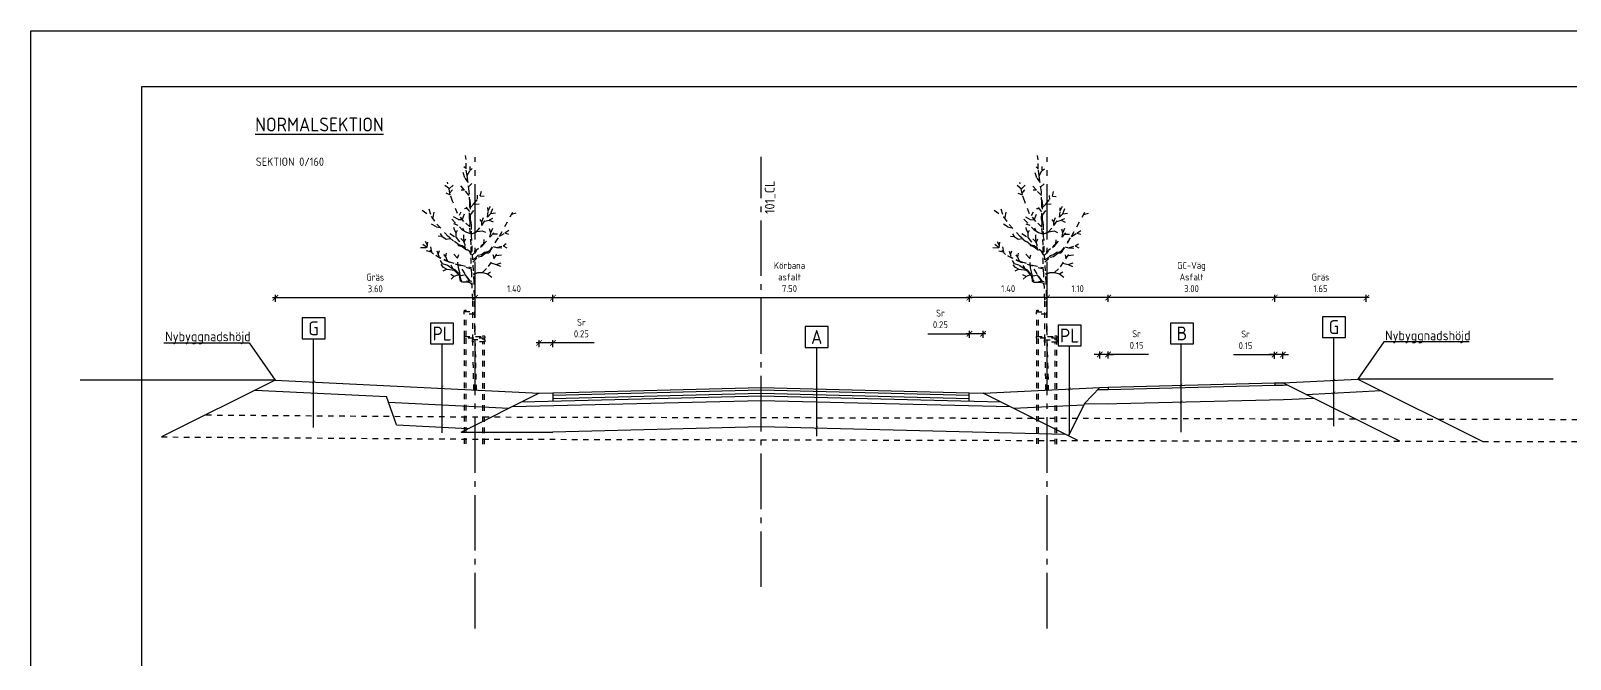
# Model space of a CAD drawing. Header units: metres. Extents: x -15 to 360, y -10 to 97.
# Drawn here: x 263.33 to 291.06, y 85.69 to 97 of the extents above; entities that cross this region are included whole.
import ezdxf
from ezdxf.enums import TextEntityAlignment as Align

# ---------------------------------------------------------------- set-up
doc = ezdxf.new("R2010")
doc.units = ezdxf.units.M
doc.header["$LTSCALE"] = 0.05
doc.header["$MEASUREMENT"] = 0
for name, pattern in [('AA_DASHED_1', [2, 1, -1]), ('CENTRUMLINJE', [27, 20, -3, 1, -3]), ('DASHED_2', [3, 2, -1])]:
    doc.linetypes.add(name, pattern=pattern)
doc.layers.get('0').update_dxf_attribs({"linetype": 'CONTINUOUS'})
doc.layers.get('DEFPOINTS').update_dxf_attribs({"color": 5, "linetype": 'CONTINUOUS'})
for name, color, linetype in [('04_bakgrund', 9, 'AA_DASHED_1'), ('04_mått', 4, 'CONTINUOUS'), ('04_txt', 1, 'CONTINUOUS'), ('04_öb-typ', 1, 'CONTINUOUS'), ('M-37-CL_Txt', 1, 'CONTINUOUS'), ('M-37-Mark', 9, 'DASHED_2'), ('M-37-OB_B1', 4, 'CONTINUOUS'), ('M-37-OB_B2', 4, 'CONTINUOUS'), ('M-37-OB_Bi1', 4, 'CONTINUOUS'), ('M-37-OB_Bi2', 4, 'CONTINUOUS'), ('M-37-OB_F1', 4, 'CONTINUOUS'), ('M-37-OB_F2', 4, 'CONTINUOUS'), ('M-37-SektNr', 3, 'CONTINUOUS'), ('M-37-Vag-Overyta', 3, 'CONTINUOUS'), ('M-37-Vag-Slitlager', 4, 'CONTINUOUS'), ('M-378B', 7, 'CENTRUMLINJE')]:
    doc.layers.add(name, color=color, linetype=linetype)
doc.styles.add('ISO', font='iso.shx')
doc.styles.add('P_ISO_30', font='ISO', dxfattribs={"height": 3})
doc.dimstyles.new('BH90$0', dxfattribs={"dimscale": 0.05, "dimtxt": 2.5, "dimasz": 2, "dimexe": 1, "dimexo": 5, "dimgap": 2, "dimtad": 1, "dimzin": 0, "dimdsep": 46, "dimtxsty": 'ISO', "dimblk1": 'ARCHTICK', "dimblk2": 'ARCHTICK', "dimsah": 1, "dimcen": 1.5, "dimdle": 1, "dimadec": 0, "dimazin": 0, "dimtfac": 1, "dimtix": 1, "dimtmove": 0, "dimatfit": 3, "dimfxl": 1.5, "dimfxlon": 1, "dimtolj": 1, "dimtzin": 0, "dimarcsym": 0})

# ---------------------------------------------------------------- blocks, each defined once
blk = doc.blocks.new('_H-NSEK')
at = {"color": 0, "linetype": 'ByBlock'}
blk.add_lwpolyline([(0.207, 0.187), (-0.207, 0.187), (-0.207, -0.187), (0.207, -0.187)], close=True, dxfattribs=at)
at = {"color": 0, "linetype": 'ByBlock', "style": 'ISO'}
blk.add_attdef('N', text='', height=0.25, rotation=180, dxfattribs=at).set_placement((0, 0), align=Align.MIDDLE_CENTER)
blk = doc.blocks.new('_ARCHTICK')
at = {"color": 0, "linetype": 'ByBlock', "const_width": 0.15}
blk.add_lwpolyline([(-0.5, -0.5), (0.5, 0.5)], dxfattribs=at)
blk = doc.blocks.new('*D106')
at = {"layer": '04_mått', "color": 0, "lineweight": -2}
for p, q in [((272.689, 92.2), (280.289, 92.2)), ((272.739, 92.125), (272.739, 92.25)), ((280.239, 92.125), (280.239, 92.25))]:
    blk.add_line(p, q, dxfattribs=at)
at = {"layer": 'DEFPOINTS', "color": 0}
for p in [(280.239, 92.2), (272.739, 90.486), (280.239, 90.486)]:
    blk.add_point(p, dxfattribs=at)
at = {"layer": '04_mått', "color": 0, "lineweight": -2, "xscale": 0.1, "yscale": 0.1, "zscale": 0.1, "rotation": 180}
blk.add_blockref('_ARCHTICK', (272.739, 92.2), dxfattribs=at)
at = {"layer": '04_mått', "color": 0, "lineweight": -2, "xscale": 0.1, "yscale": 0.1, "zscale": 0.1}
blk.add_blockref('_ARCHTICK', (280.239, 92.2), dxfattribs=at)
at = {"layer": '04_mått', "color": 0, "insert": (276.999, 92.571), "char_height": 0.125, "attachment_point": 5, "style": 'ISO'}
blk.add_mtext('\\A1;Körbana\\Pasfalt\\P7.50', dxfattribs=at)
blk = doc.blocks.new('*D107')
at = {"layer": '04_mått', "color": 0, "lineweight": -2}
for p, q in [((285.79, 92.2), (282.69, 92.2)), ((282.74, 92.125), (282.74, 92.25)), ((285.74, 92.125), (285.74, 92.25))]:
    blk.add_line(p, q, dxfattribs=at)
at = {"layer": 'DEFPOINTS', "color": 0}
for p in [(282.74, 92.2), (282.74, 90.531), (285.74, 90.576)]:
    blk.add_point(p, dxfattribs=at)
at = {"layer": '04_mått', "color": 0, "lineweight": -2, "xscale": 0.1, "yscale": 0.1, "zscale": 0.1, "rotation": 180}
blk.add_blockref('_ARCHTICK', (282.74, 92.2), dxfattribs=at)
at = {"layer": '04_mått', "color": 0, "lineweight": -2, "xscale": 0.1, "yscale": 0.1, "zscale": 0.1}
blk.add_blockref('_ARCHTICK', (285.74, 92.2), dxfattribs=at)
at = {"layer": '04_mått', "color": 0, "insert": (284.24, 92.571), "char_height": 0.125, "attachment_point": 5, "style": 'ISO'}
blk.add_mtext('\\A1;GC-Väg\\PAsfalt\\P3.00', dxfattribs=at)
blk = doc.blocks.new('*D108')
at = {"layer": '04_mått', "color": 0, "lineweight": -2}
for p, q in [((287.439, 92.2), (285.689, 92.2)), ((285.739, 92.125), (285.739, 92.25)), ((287.389, 92.125), (287.389, 92.25))]:
    blk.add_line(p, q, dxfattribs=at)
at = {"layer": 'DEFPOINTS', "color": 0}
for p in [(285.739, 92.2), (287.389, 90.74), (285.739, 90.664)]:
    blk.add_point(p, dxfattribs=at)
at = {"layer": '04_mått', "color": 0, "lineweight": -2, "xscale": 0.1, "yscale": 0.1, "zscale": 0.1, "rotation": 180}
blk.add_blockref('_ARCHTICK', (285.739, 92.2), dxfattribs=at)
at = {"layer": '04_mått', "color": 0, "lineweight": -2, "xscale": 0.1, "yscale": 0.1, "zscale": 0.1}
blk.add_blockref('_ARCHTICK', (287.389, 92.2), dxfattribs=at)
at = {"layer": '04_mått', "color": 0, "insert": (286.564, 92.466), "char_height": 0.125, "attachment_point": 5, "style": 'ISO'}
blk.add_mtext('\\A1;Gräs\\P1.65', dxfattribs=at)
blk = doc.blocks.new('*D109')
at = {"layer": '04_mått', "color": 0, "lineweight": -2}
for p, q in [((271.387, 92.198), (267.689, 92.198)), ((267.739, 92.123), (267.739, 92.248)), ((271.337, 92.123), (271.337, 92.248))]:
    blk.add_line(p, q, dxfattribs=at)
at = {"layer": 'DEFPOINTS', "color": 0}
for p in [(267.739, 92.198), (267.739, 90.6), (271.337, 90.624)]:
    blk.add_point(p, dxfattribs=at)
at = {"layer": '04_mått', "color": 0, "lineweight": -2, "xscale": 0.1, "yscale": 0.1, "zscale": 0.1, "rotation": 180}
blk.add_blockref('_ARCHTICK', (267.739, 92.198), dxfattribs=at)
at = {"layer": '04_mått', "color": 0, "lineweight": -2, "xscale": 0.1, "yscale": 0.1, "zscale": 0.1}
blk.add_blockref('_ARCHTICK', (271.337, 92.198), dxfattribs=at)
at = {"layer": '04_mått', "color": 0, "insert": (269.538, 92.464), "char_height": 0.125, "attachment_point": 5, "style": 'ISO'}
blk.add_mtext('\\A1;Gräs\\P3.60', dxfattribs=at)
blk = doc.blocks.new('_NYPLANTERAT_TRAD_2')
for points in [[(-0.121, 3.859), (-0.14, 3.979), (-0.14, 4.147), (-0.151, 4.221)], [(-0.2, 3.918), (-0.164, 3.814), (-0.104, 3.735)], [(-0.14, 3.984), (-0.178, 4.018)], [(0.049, -0.01), (0.019, 1.098), (0.005, 1.944), (-0.029, 2.491), (-0.034, 2.708), (-0.044, 2.756), (-0.044, 2.887), (-0.044, 2.993), (-0.063, 3.056), (-0.058, 3.327), (-0.082, 3.574), (-0.121, 3.859), (-0.068, 3.951), (-0.068, 4.024)], [(-0.068, 3.951), (-0.028, 3.984)], [(-0.52, 3.686), (-0.44, 3.623)], [(-0.073, 2.935), (-0.179, 3.033), (-0.296, 3.175), (-0.382, 3.395), (-0.382, 3.395), (-0.424, 3.514), (-0.472, 3.738)], [(-0.373, 3.688), (-0.44, 3.623)], [(-0.073, 3.371), (-0.082, 3.501), (-0.169, 3.596), (-0.241, 3.678)], [(-0.094, 3.658), (-0.034, 3.715)], [(-0.506, 3.547), (-0.424, 3.514)], [(-0.387, 3.603), (-0.434, 3.547)], [(-0.169, 3.596), (-0.227, 3.596)], [(0, 0), (-0.019, 0.899), (-0.019, 1.63), (-0.039, 2.075), (-0.048, 2.278), (-0.048, 2.611), (-0.073, 2.935), (-0.068, 3.022), (-0.077, 3.085), (-0.073, 3.371)], [(-0.059, 3.284), (-0.004, 3.344)], [(-0.004, 3.344), (0.116, 3.492), (0.139, 3.577)], [(-0.004, 3.344), (0.12, 3.352)], [(0.068, 3.432), (0.065, 3.503)], [(0.116, 3.492), (0.187, 3.485)], [(-0.93, 3.236), (-0.765, 3.117)], [(-0.813, 3.26), (-0.765, 3.117), (-0.676, 2.995)], [(-0.72, 3.202), (-0.742, 3.086)], [(-0.399, 3.075), (-0.209, 2.884), (-0.133, 2.837), (-0.063, 2.813)], [(-0.37, 3.121), (-0.274, 3.065), (-0.209, 3.069)], [(-0.232, 3.202), (-0.265, 3.137)], [(-0.173, 3.163), (-0.209, 3.069)], [(-0.118, 3.265), (-0.171, 3.262)], [(-0.075, 3.209), (-0.163, 3.322)], [(-0.061, 3.151), (0.014, 3.25)], [(-0.044, 2.811), (0.042, 2.841), (0.145, 2.96), (0.244, 3.111), (0.258, 3.225), (0.298, 3.308)], [(-0.021, 2.301), (0.079, 2.394), (0.137, 2.406), (0.221, 2.468), (0.266, 2.469), (0.28, 2.477), (0.46, 2.765), (0.75, 3.286)], [(0.145, 2.96), (0.145, 3.028), (0.115, 3.068)], [(0.145, 3.028), (0.175, 3.105)], [(0.194, 3.035), (0.276, 3.058), (0.346, 3.024)], [(0.244, 3.111), (0.304, 3.175), (0.389, 3.185)], [(0.258, 3.225), (0.254, 3.282)], [(0.336, 3.085), (0.276, 3.058)], [(0.304, 3.175), (0.342, 3.268)], [(0.682, 3.163), (0.765, 3.185)], [(-0.767, 2.99), (-0.674, 2.934), (-0.608, 2.921)], [(-0.045, 2.466), (-0.144, 2.543), (-0.211, 2.595), (-0.272, 2.61), (-0.461, 2.762), (-0.676, 2.995)], [(-0.604, 2.815), (-0.574, 2.765)], [(-0.433, 2.817), (-0.32, 2.743), (-0.211, 2.595)], [(-0.364, 2.993), (-0.291, 2.967)], [(-0.32, 2.829), (-0.35, 2.882), (-0.358, 2.926)], [(-0.32, 2.743), (-0.32, 2.829), (-0.294, 2.878)], [(-0.175, 2.863), (-0.198, 2.912)], [(-0.187, 2.793), (-0.187, 2.677), (-0.165, 2.618), (-0.17, 2.563)], [(-0.027, 2.431), (0.16, 2.604), (0.393, 2.869)], [(0.051, 2.851), (0.149, 2.865), (0.209, 2.839)], [(0.29, 2.752), (0.306, 2.829), (0.284, 2.898)], [(0.306, 2.829), (0.34, 2.912)], [(0.34, 2.809), (0.423, 2.807)], [(0.46, 2.765), (0.556, 2.825), (0.626, 2.805)], [(0.556, 2.825), (0.628, 2.873)], [(-0.043, 2.174), (-0.234, 2.231), (-0.445, 2.297), (-0.6, 2.367), (-0.726, 2.443), (-0.84, 2.562), (-0.968, 2.652)], [(-0.959, 2.565), (-0.84, 2.562)], [(-0.836, 2.604), (-0.871, 2.669)], [(-0.78, 2.578), (-0.762, 2.481), (-0.851, 2.503)], [(-0.84, 2.562), (-0.83, 2.67)], [(-0.665, 2.501), (-0.622, 2.389)], [(-0.641, 2.438), (-0.617, 2.508)], [(-0.64, 2.771), (-0.574, 2.765), (-0.501, 2.715), (-0.42, 2.726)], [(-0.44, 2.743), (-0.278, 2.601), (-0.213, 2.579), (-0.081, 2.48), (-0.046, 2.429)], [(-0.187, 2.677), (-0.234, 2.725)], [(-0.178, 2.653), (-0.147, 2.721)], [(0.199, 2.654), (0.085, 2.544), (-0.025, 2.457)], [(0.439, 2.74), (0.283, 2.505), (0.248, 2.484), (0.194, 2.474), (0.137, 2.432), (0.074, 2.417), (0.014, 2.362), (-0.009, 2.35), (-0.021, 2.343)], [(0.179, 2.626), (0.185, 2.706)], [(0.345, 2.58), (0.407, 2.562), (0.525, 2.594), (0.584, 2.634)], [(0.407, 2.562), (0.503, 2.556)], [(0.525, 2.594), (0.592, 2.56)], [(-0.684, 2.418), (-0.542, 2.351), (-0.454, 2.312), (-0.249, 2.251), (-0.092, 2.213), (-0.045, 2.204)], [(-0.272, 2.093), (-0.338, 2.163), (-0.399, 2.187), (-0.489, 2.248), (-0.564, 2.272), (-0.603, 2.331)], [(-0.482, 2.168), (-0.547, 2.204), (-0.591, 2.257)], [(-0.506, 2.393), (-0.538, 2.437)], [(-0.476, 2.322), (-0.506, 2.393), (-0.491, 2.463)], [(-0.37, 2.176), (-0.409, 2.245)], [(-0.292, 2.371), (-0.361, 2.447)], [(-0.292, 2.371), (-0.269, 2.437)], [(-0.034, 1.951), (-0.214, 1.961), (-0.229, 1.978), (-0.244, 2.053), (-0.251, 2.107), (-0.277, 2.199), (-0.292, 2.371)], [(-0.004, 2.08), (0.07, 2.114), (0.155, 2.114), (0.261, 2.219), (0.357, 2.36), (0.449, 2.491)], [(0.306, 2.286), (0.403, 2.258), (0.489, 2.288)], [(0.365, 2.371), (0.35, 2.432)], [(0.399, 2.42), (0.503, 2.433)], [(0.403, 2.258), (0.477, 2.226)], [(-0.03, 1.89), (-0.052, 1.923), (-0.106, 1.937), (-0.213, 1.938), (-0.242, 1.955), (-0.244, 1.989), (-0.261, 2.057), (-0.322, 2.126), (-0.356, 2.15), (-0.392, 2.156), (-0.501, 2.17), (-0.557, 2.139)], [(-0.081, 1.954), (-0.115, 2.02), (-0.151, 2.071), (-0.226, 2.053), (-0.295, 2.068), (-0.358, 2.042), (-0.413, 2.076)], [(-0.358, 2.042), (-0.411, 1.995)], [(-0.062, 1.954), (-0.158, 2.09), (-0.236, 2.211)], [(-0.005, 2.096), (0.07, 2.114)], [(0.155, 2.114), (0.246, 2.092), (0.302, 2.128)], [(0.246, 2.092), (0.33, 2.026)]]:
    blk.add_lwpolyline(points)
blk = doc.blocks.new('*D110')
at = {"layer": '04_mått', "color": 0, "lineweight": -2}
for p, q in [((281.689, 92.2), (280.189, 92.2)), ((280.239, 92.125), (280.239, 92.25)), ((281.639, 92.125), (281.639, 92.25))]:
    blk.add_line(p, q, dxfattribs=at)
at = {"layer": 'DEFPOINTS', "color": 0}
for p in [(280.239, 92.2), (281.639, 91.515), (280.239, 90.861)]:
    blk.add_point(p, dxfattribs=at)
at = {"layer": '04_mått', "color": 0, "lineweight": -2, "xscale": 0.1, "yscale": 0.1, "zscale": 0.1, "rotation": 180}
blk.add_blockref('_ARCHTICK', (280.239, 92.2), dxfattribs=at)
at = {"layer": '04_mått', "color": 0, "lineweight": -2, "xscale": 0.1, "yscale": 0.1, "zscale": 0.1}
blk.add_blockref('_ARCHTICK', (281.639, 92.2), dxfattribs=at)
at = {"layer": '04_mått', "color": 0, "insert": (280.939, 92.362), "char_height": 0.125, "attachment_point": 5, "style": 'ISO'}
blk.add_mtext('\\A1;1.40', dxfattribs=at)
blk = doc.blocks.new('*D111')
at = {"layer": '04_mått', "color": 0, "lineweight": -2}
for p, q in [((272.787, 92.198), (271.287, 92.198)), ((271.337, 92.123), (271.337, 92.248)), ((272.737, 92.123), (272.737, 92.248))]:
    blk.add_line(p, q, dxfattribs=at)
at = {"layer": 'DEFPOINTS', "color": 0}
for p in [(271.337, 92.198), (272.737, 91.513), (271.337, 90.859)]:
    blk.add_point(p, dxfattribs=at)
at = {"layer": '04_mått', "color": 0, "lineweight": -2, "xscale": 0.1, "yscale": 0.1, "zscale": 0.1, "rotation": 180}
blk.add_blockref('_ARCHTICK', (271.337, 92.198), dxfattribs=at)
at = {"layer": '04_mått', "color": 0, "lineweight": -2, "xscale": 0.1, "yscale": 0.1, "zscale": 0.1}
blk.add_blockref('_ARCHTICK', (272.737, 92.198), dxfattribs=at)
at = {"layer": '04_mått', "color": 0, "insert": (272.037, 92.36), "char_height": 0.125, "attachment_point": 5, "style": 'ISO'}
blk.add_mtext('\\A1;1.40', dxfattribs=at)
blk = doc.blocks.new('*D112')
at = {"layer": '04_mått', "color": 0, "lineweight": -2}
for p, q in [((272.787, 91.385), (272.438, 91.385)), ((272.488, 91.31), (272.488, 91.435)), ((272.737, 91.31), (272.737, 91.435)), ((273.48, 91.385), (272.737, 91.385))]:
    blk.add_line(p, q, dxfattribs=at)
at = {"layer": 'DEFPOINTS', "color": 0}
for p in [(272.488, 91.385), (272.488, 90.48), (272.737, 90.486)]:
    blk.add_point(p, dxfattribs=at)
at = {"layer": '04_mått', "color": 0, "lineweight": -2, "xscale": 0.1, "yscale": 0.1, "zscale": 0.1, "rotation": 180}
blk.add_blockref('_ARCHTICK', (272.488, 91.385), dxfattribs=at)
at = {"layer": '04_mått', "color": 0, "lineweight": -2, "xscale": 0.1, "yscale": 0.1, "zscale": 0.1}
blk.add_blockref('_ARCHTICK', (272.737, 91.385), dxfattribs=at)
at = {"layer": '04_mått', "color": 0, "insert": (273.25, 91.652), "char_height": 0.125, "attachment_point": 5, "style": 'ISO'}
blk.add_mtext('\\A1;Sr\\P0.25', dxfattribs=at)
blk = doc.blocks.new('*D113')
at = {"layer": '04_mått', "color": 0, "lineweight": -2}
for p, q in [((279.488, 91.55), (280.239, 91.55)), ((280.537, 91.55), (280.189, 91.55)), ((280.239, 91.475), (280.239, 91.6)), ((280.487, 91.475), (280.487, 91.6))]:
    blk.add_line(p, q, dxfattribs=at)
at = {"layer": 'DEFPOINTS', "color": 0}
for p in [(280.239, 91.55), (280.239, 90.486), (280.487, 90.48)]:
    blk.add_point(p, dxfattribs=at)
at = {"layer": '04_mått', "color": 0, "lineweight": -2, "xscale": 0.1, "yscale": 0.1, "zscale": 0.1, "rotation": 180}
blk.add_blockref('_ARCHTICK', (280.239, 91.55), dxfattribs=at)
at = {"layer": '04_mått', "color": 0, "lineweight": -2, "xscale": 0.1, "yscale": 0.1, "zscale": 0.1}
blk.add_blockref('_ARCHTICK', (280.487, 91.55), dxfattribs=at)
at = {"layer": '04_mått', "color": 0, "insert": (279.717, 91.817), "char_height": 0.125, "attachment_point": 5, "style": 'ISO'}
blk.add_mtext('\\A1;Sr\\P0.25', dxfattribs=at)
blk = doc.blocks.new('*D114')
at = {"layer": '04_mått', "color": 0, "lineweight": -2}
for p, q in [((282.79, 92.2), (281.589, 92.2)), ((281.639, 92.125), (281.639, 92.25)), ((282.74, 92.2), (282.74, 92.25))]:
    blk.add_line(p, q, dxfattribs=at)
at = {"layer": 'DEFPOINTS', "color": 0}
for p in [(281.639, 92.2), (282.74, 92.101), (281.639, 90.861)]:
    blk.add_point(p, dxfattribs=at)
at = {"layer": '04_mått', "color": 0, "lineweight": -2, "xscale": 0.1, "yscale": 0.1, "zscale": 0.1, "rotation": 180}
blk.add_blockref('_ARCHTICK', (281.639, 92.2), dxfattribs=at)
at = {"layer": '04_mått', "color": 0, "lineweight": -2, "xscale": 0.1, "yscale": 0.1, "zscale": 0.1}
blk.add_blockref('_ARCHTICK', (282.74, 92.2), dxfattribs=at)
at = {"layer": '04_mått', "color": 0, "insert": (282.19, 92.362), "char_height": 0.125, "attachment_point": 5, "style": 'ISO'}
blk.add_mtext('\\A1;1.10', dxfattribs=at)
blk = doc.blocks.new('*D115')
at = {"layer": '04_mått', "color": 0, "lineweight": -2}
for p, q in [((282.587, 91.103), (282.587, 91.228)), ((282.737, 91.103), (282.737, 91.228)), ((282.587, 91.178), (282.487, 91.178)), ((282.737, 91.178), (282.587, 91.178)), ((282.737, 91.178), (282.587, 91.178)), ((282.737, 91.178), (282.837, 91.178)), ((283.467, 91.178), (282.737, 91.178))]:
    blk.add_line(p, q, dxfattribs=at)
at = {"layer": 'DEFPOINTS', "color": 0}
for p in [(282.587, 91.178), (282.587, 90.108), (282.737, 90.108)]:
    blk.add_point(p, dxfattribs=at)
at = {"layer": '04_mått', "color": 0, "lineweight": -2, "xscale": 0.1, "yscale": 0.1, "zscale": 0.1}
blk.add_blockref('_ARCHTICK', (282.587, 91.178), dxfattribs=at)
at = {"layer": '04_mått', "color": 0, "lineweight": -2, "xscale": 0.1, "yscale": 0.1, "zscale": 0.1, "rotation": 180}
blk.add_blockref('_ARCHTICK', (282.737, 91.178), dxfattribs=at)
at = {"layer": '04_mått', "color": 0, "insert": (283.251, 91.445), "char_height": 0.125, "attachment_point": 5, "style": 'ISO'}
blk.add_mtext('\\A1;Sr\\P0.15', dxfattribs=at)
blk = doc.blocks.new('*D116')
at = {"layer": '04_mått', "color": 0, "lineweight": -2}
for p, q in [((284.998, 91.174), (285.737, 91.174)), ((285.737, 91.174), (285.637, 91.174)), ((285.737, 91.099), (285.737, 91.224)), ((285.887, 91.174), (285.737, 91.174)), ((285.887, 91.174), (285.737, 91.174)), ((285.887, 91.099), (285.887, 91.224)), ((285.887, 91.174), (285.987, 91.174))]:
    blk.add_line(p, q, dxfattribs=at)
at = {"layer": 'DEFPOINTS', "color": 0}
for p in [(285.737, 91.174), (285.737, 90.103), (285.887, 90.103)]:
    blk.add_point(p, dxfattribs=at)
at = {"layer": '04_mått', "color": 0, "lineweight": -2, "xscale": 0.1, "yscale": 0.1, "zscale": 0.1}
blk.add_blockref('_ARCHTICK', (285.737, 91.174), dxfattribs=at)
at = {"layer": '04_mått', "color": 0, "lineweight": -2, "xscale": 0.1, "yscale": 0.1, "zscale": 0.1, "rotation": 180}
blk.add_blockref('_ARCHTICK', (285.887, 91.174), dxfattribs=at)
at = {"layer": '04_mått', "color": 0, "insert": (285.214, 91.44), "char_height": 0.125, "attachment_point": 5, "style": 'ISO'}
blk.add_mtext('\\A1;Sr\\P0.15', dxfattribs=at)

msp = doc.modelspace()

# ---------------------------------------------------------------- linework, layer by layer
at = {"layer": '04_bakgrund'}
for p, q in [((271.148, 91.974), (271.178, 91.974)), ((271.148, 91.948), (271.148, 91.974)), ((271.148, 91.503), (271.148, 91.905)), ((271.178, 91.948), (271.178, 91.974)), ((271.178, 91.503), (271.178, 91.905)), ((281.452, 91.972), (281.482, 91.972)), ((281.452, 91.946), (281.452, 91.972)), ((281.452, 91.5), (281.452, 91.903)), ((281.482, 91.946), (281.482, 91.972)), ((281.482, 91.5), (281.482, 91.903)), ((271.478, 91.513), (271.508, 91.513)), ((271.478, 91.503), (271.478, 91.513)), ((271.508, 91.503), (271.508, 91.513)), ((281.782, 91.511), (281.812, 91.511)), ((281.782, 91.5), (281.782, 91.511)), ((281.812, 91.5), (281.812, 91.511)), ((271.148, 89.57), (271.148, 91.473)), ((271.178, 89.569), (271.178, 91.473)), ((271.478, 91.444), (271.478, 91.473)), ((271.478, 89.562), (271.478, 91.402)), ((271.508, 91.444), (271.508, 91.473)), ((271.508, 89.561), (271.508, 91.402)), ((281.452, 89.568), (281.452, 91.471)), ((281.482, 89.567), (281.482, 91.471)), ((281.782, 91.442), (281.782, 91.471)), ((281.782, 89.56), (281.782, 91.399)), ((281.812, 91.442), (281.812, 91.471)), ((281.812, 89.559), (281.812, 91.399))]:
    msp.add_line(p, q, dxfattribs=at)
for points in [[(271.142, 91.948), (271.328, 91.948), (271.328, 91.905), (271.142, 91.905)], [(281.447, 91.946), (281.632, 91.945), (281.633, 91.903), (281.447, 91.903)], [(271.144, 91.503), (271.511, 91.503), (271.511, 91.473), (271.144, 91.473)], [(271.288, 91.444), (271.513, 91.444), (271.513, 91.402), (271.288, 91.402)], [(281.448, 91.5), (281.816, 91.5), (281.816, 91.471), (281.448, 91.471)], [(281.593, 91.442), (281.817, 91.442), (281.817, 91.399), (281.593, 91.399)]]:
    msp.add_lwpolyline(points, close=True, dxfattribs=at)
at = {"layer": '04_öb-typ'}
for p, q in [((268.426, 89.861), (268.426, 91.46)), ((270.743, 89.768), (270.743, 91.366)), ((277.489, 89.705), (277.489, 91.303)), ((282.044, 89.731), (282.044, 91.329)), ((284.053, 89.775), (284.053, 91.373)), ((286.806, 89.884), (286.806, 91.482))]:
    msp.add_line(p, q, dxfattribs=at)
at = {"layer": 'DEFPOINTS', "flags": 128}
for points in [[(263.333, 67.303), (263.333, 97.003), (305.383, 97.003), (305.383, 67.303)], [(265.333, 68.303), (265.333, 96.003), (304.383, 96.003), (304.383, 73.843), (299.383, 73.843), (299.383, 68.303)]]:
    msp.add_lwpolyline(points, close=True, dxfattribs=at)
at = {"layer": 'M-37-CL_Txt', "flags": 128}
for points in [[(265.731, 91.385), (267.268, 91.385), (267.737, 90.717)], [(289.244, 91.403), (287.707, 91.403), (287.238, 90.735)]]:
    msp.add_lwpolyline(points, dxfattribs=at)
at = {"layer": 'M-37-Mark'}
for p, q in [((265.69, 89.693), (271.481, 89.652)), ((271.481, 89.652), (276.487, 89.641)), ((276.487, 89.641), (291.487, 89.607))]:
    msp.add_line(p, q, dxfattribs=at)
at = {"layer": 'M-37-Mark', "flags": 128}
msp.add_lwpolyline([(266.488, 90.088), (271.483, 90.052), (276.488, 90.041), (291.488, 90.007)], dxfattribs=at)
at = {"layer": 'M-37-OB_B1'}
for p, q in [((272.488, 90.48), (272.488, 90.48)), ((272.738, 90.411), (272.738, 90.411)), ((280.488, 90.48), (282.588, 90.585))]:
    msp.add_line(p, q, dxfattribs=at)
at = {"layer": 'M-37-OB_B2'}
for p, q in [((272.488, 90.48), (272.488, 90.48)), ((280.488, 90.48), (282.588, 90.585)), ((282.587, 90.585), (282.311, 90.292)), ((285.739, 90.664), (285.74, 90.624)), ((287.992, 89.615), (285.887, 90.667)), ((286.306, 90.458), (287.657, 90.526)), ((272.738, 90.286), (272.738, 90.286)), ((282.311, 90.292), (282.748, 90.289)), ((282.748, 90.289), (282.895, 90.292)), ((282.895, 90.292), (285.895, 90.367)), ((285.895, 90.367), (286.048, 90.371)), ((286.048, 90.371), (286.44, 90.391))]:
    msp.add_line(p, q, dxfattribs=at)
at = {"layer": 'M-37-OB_Bi1'}
for p, q in [((272.488, 90.48), (272.738, 90.486)), ((272.488, 90.48), (272.488, 90.48)), ((272.738, 90.486), (272.738, 90.411)), ((280.238, 90.411), (280.238, 90.486)), ((280.238, 90.486), (280.488, 90.48)), ((280.488, 90.48), (282.588, 90.585))]:
    msp.add_line(p, q, dxfattribs=at)
at = {"layer": 'M-37-OB_Bi2'}
for p, q in [((272.488, 90.48), (272.738, 90.486)), ((272.488, 90.48), (272.488, 90.48)), ((272.738, 90.486), (272.738, 90.336)), ((280.238, 90.336), (280.238, 90.486)), ((280.238, 90.486), (280.488, 90.48)), ((280.488, 90.48), (282.588, 90.585))]:
    msp.add_line(p, q, dxfattribs=at)
at = {"layer": 'M-37-OB_F1'}
for p, q in [((267.739, 90.717), (264.22, 90.717)), ((267.738, 90.717), (265.69, 89.693)), ((290.756, 90.735), (287.238, 90.735)), ((267.374, 90.535), (269.743, 90.417)), ((269.919, 89.907), (269.743, 90.417)), ((271.086, 89.78), (272.487, 90.48)), ((272.488, 90.48), (272.488, 90.48)), ((282.191, 89.628), (280.487, 90.48)), ((280.488, 90.48), (282.588, 90.585)), ((269.778, 90.315), (271.941, 90.207)), ((282.311, 90.292), (282.022, 89.713)), ((269.919, 89.907), (271.213, 89.843)), ((272.738, 89.786), (276.488, 89.88)), ((276.488, 89.88), (276.488, 89.88)), ((276.488, 89.88), (281.961, 89.743)), ((272.488, 89.78), (272.738, 89.786)), ((272.738, 89.786), (272.738, 89.786))]:
    msp.add_line(p, q, dxfattribs=at)
at = {"layer": 'M-37-OB_F2'}
for p, q in [((272.171, 90.322), (276.492, 90.43)), ((276.484, 90.43), (280.803, 90.322)), ((272.002, 90.238), (276.494, 90.35)), ((276.482, 90.35), (280.971, 90.238)), ((271.086, 89.78), (272.738, 89.78))]:
    msp.add_line(p, q, dxfattribs=at)
at = {"layer": 'M-37-Vag-Overyta'}
for p, q in [((267.738, 90.717), (272.488, 90.48)), ((285.888, 90.667), (287.238, 90.735)), ((287.238, 90.735), (289.485, 89.611)), ((272.488, 90.48), (272.738, 90.486)), ((272.738, 90.486), (276.488, 90.58)), ((272.739, 90.446), (276.489, 90.54)), ((272.741, 90.386), (276.491, 90.48)), ((276.486, 90.48), (280.236, 90.386)), ((276.487, 90.54), (280.237, 90.446)), ((276.488, 90.58), (280.238, 90.486)), ((280.238, 90.486), (280.488, 90.48)), ((280.488, 90.48), (282.588, 90.585)), ((282.588, 90.585), (282.738, 90.589)), ((282.737, 90.589), (282.738, 90.549)), ((282.738, 90.589), (285.738, 90.664)), ((285.738, 90.664), (285.888, 90.667))]:
    msp.add_line(p, q, dxfattribs=at)
at = {"layer": 'M-37-Vag-Overyta', "flags": 128}
msp.add_lwpolyline([(282.547, 90.543), (282.59, 90.545), (282.739, 90.549), (285.739, 90.624), (285.89, 90.627), (285.96, 90.631)], dxfattribs=at)
at = {"layer": 'M-37-Vag-Slitlager'}
for p, q in [((272.488, 90.48), (272.738, 90.486)), ((272.488, 90.48), (272.488, 90.48)), ((272.738, 90.486), (272.738, 90.461)), ((280.238, 90.461), (280.238, 90.486)), ((280.238, 90.486), (280.488, 90.48)), ((280.488, 90.48), (282.588, 90.585)), ((281.033, 90.207), (282.301, 90.27))]:
    msp.add_line(p, q, dxfattribs=at)
at = {"layer": 'M-378B', "linetype": 'CENTRUMLINJE'}
for p, q in [((271.337, 86.245), (271.337, 94.728)), ((276.487, 86.991), (276.487, 94.735)), ((281.639, 86.245), (281.639, 94.728))]:
    msp.add_line(p, q, dxfattribs=at)

# ---------------------------------------------------------------- block references
at = {"layer": '04_bakgrund'}
for p in [(271.314, 90.539), (281.618, 90.536)]:
    msp.add_blockref('_NYPLANTERAT_TRAD_2', p, dxfattribs=at)
at = {"layer": '04_öb-typ'}
ref = msp.add_blockref('_H-NSEK', (268.426, 91.647), dxfattribs=at)
ref.add_attrib('N', 'G', dxfattribs={"layer": '0', "height": 0.25, "style": 'ISO'}).set_placement((268.426, 91.647), align=Align.MIDDLE_CENTER)
ref = msp.add_blockref('_H-NSEK', (286.806, 91.669), dxfattribs=at)
ref.add_attrib('N', 'G', dxfattribs={"layer": '0', "height": 0.25, "style": 'ISO'}).set_placement((286.806, 91.669), align=Align.MIDDLE_CENTER)
ref = msp.add_blockref('_H-NSEK', (270.743, 91.553), dxfattribs=at)
ref.add_attrib('N', 'PL', dxfattribs={"layer": '0', "height": 0.25, "style": 'ISO'}).set_placement((270.743, 91.553), align=Align.MIDDLE_CENTER)
ref = msp.add_blockref('_H-NSEK', (277.489, 91.491), dxfattribs=at)
ref.add_attrib('N', 'A', dxfattribs={"layer": '0', "height": 0.25, "style": 'ISO'}).set_placement((277.489, 91.491), align=Align.MIDDLE_CENTER)
ref = msp.add_blockref('_H-NSEK', (282.044, 91.517), dxfattribs=at)
ref.add_attrib('N', 'PL', dxfattribs={"layer": '0', "height": 0.25, "style": 'ISO'}).set_placement((282.044, 91.517), align=Align.MIDDLE_CENTER)
ref = msp.add_blockref('_H-NSEK', (284.067, 91.555), dxfattribs=at)
ref.add_attrib('N', 'B', dxfattribs={"layer": '0', "height": 0.25, "style": 'ISO'}).set_placement((284.067, 91.555), align=Align.MIDDLE_CENTER)
at = {"layer": '04_öb-typ', "xscale": 0.05000000000001137, "yscale": 0.04999999999999716, "zscale": 0.05}
for p in [(268.426, 90.683), (286.806, 90.713), (268.416, 90.483), (270.741, 90.59), (277.489, 90.555), (282.044, 90.558), (284.053, 90.625), (286.806, 90.483), (284.053, 90.321), (270.74, 89.889), (277.488, 89.855), (282.044, 89.757)]:
    msp.add_blockref('_ARCHTICK', p, dxfattribs=at)

# ---------------------------------------------------------------- texts
at = {"layer": '04_txt', "color": 7, "style": 'ISO'}
msp.add_text('%%UNORMALSEKTION', height=0.25, dxfattribs=at).set_placement((267.375, 95.192))
at = {"layer": 'M-37-CL_Txt', "style": 'P_ISO_30'}
for s, rotation, p in [('101_CL', 90.0117, (276.643, 93.708)), ('Nybyggnadshöjd', 0.0117, (265.754, 91.502)), ('Nybyggnadshöjd', 0.0117, (287.727, 91.519))]:
    msp.add_text(s, height=0.175, rotation=rotation, dxfattribs=at).set_placement(p, align=Align.MIDDLE_LEFT)
at = {"layer": 'M-37-SektNr', "style": 'P_ISO_30'}
msp.add_text('SEKTION 0/160', height=0.15, dxfattribs=at).set_placement((268.001, 94.572), align=Align.CENTER)

# ---------------------------------------------------------------- dimensions: what is measured, and where the dimension line sits
at = {"layer": '04_mått'}
for base, p1, p2, text, picture, middle in [((267.739, 92.198), (271.337, 90.624), (267.739, 90.6), 'Gräs\\P<>', '*D109', (269.538, 92.464)), ((282.74, 92.2), (285.74, 90.576), (282.74, 90.531), 'GC-Väg\\PAsfalt\\P<>', '*D107', (284.24, 92.571)), ((285.739, 92.2), (287.389, 90.74), (285.739, 90.664), 'Gräs\\P<>', '*D108', (286.564, 92.466))]:
    dim = msp.add_linear_dim(base=base, p1=p1, p2=p2, angle=180, text=text, dimstyle='BH90$0', override={"dimtmove": 1}, dxfattribs=at)
    dim.commit()
    dim.dimension.update_dxf_attribs({"geometry": picture, "text_midpoint": middle})
dim = msp.add_linear_dim(base=(280.239, 92.2), p1=(272.739, 90.486), p2=(280.239, 90.486), text='Körbana\\Pasfalt\\P<>', dimstyle='BH90$0', dxfattribs=at)
dim.commit()
dim.dimension.update_dxf_attribs({"geometry": '*D106', "text_midpoint": (276.999, 92.2), "dimtype": 160})
for base, p1, p2, picture, middle in [((271.337, 92.198), (272.737, 91.513), (271.337, 90.859), '*D111', (272.037, 92.36)), ((280.239, 92.2), (281.639, 91.515), (280.239, 90.861), '*D110', (280.939, 92.362)), ((281.639, 92.2), (282.74, 92.101), (281.639, 90.861), '*D114', (282.19, 92.362))]:
    dim = msp.add_linear_dim(base=base, p1=p1, p2=p2, dimstyle='BH90$0', override={"dimtmove": 1}, dxfattribs=at)
    dim.commit()
    dim.dimension.update_dxf_attribs({"geometry": picture, "text_midpoint": middle})
for base, p1, p2, picture, middle in [((272.488, 91.385), (272.737, 90.486), (272.488, 90.48), '*D112', (273.25, 91.652)), ((280.239, 91.55), (280.487, 90.48), (280.239, 90.486), '*D113', (279.717, 91.817)), ((282.587, 91.178), (282.737, 90.108), (282.587, 90.108), '*D115', (283.251, 91.445)), ((285.737, 91.174), (285.887, 90.103), (285.737, 90.103), '*D116', (285.214, 91.44))]:
    dim = msp.add_linear_dim(base=base, p1=p1, p2=p2, angle=180, text='Sr\\P<>', dimstyle='BH90$0', override={"dimtmove": 1}, dxfattribs=at)
    dim.commit()
    dim.dimension.update_dxf_attribs({"geometry": picture, "text_midpoint": middle, "dimtype": 160})

doc.saveas('drawing.dxf')
